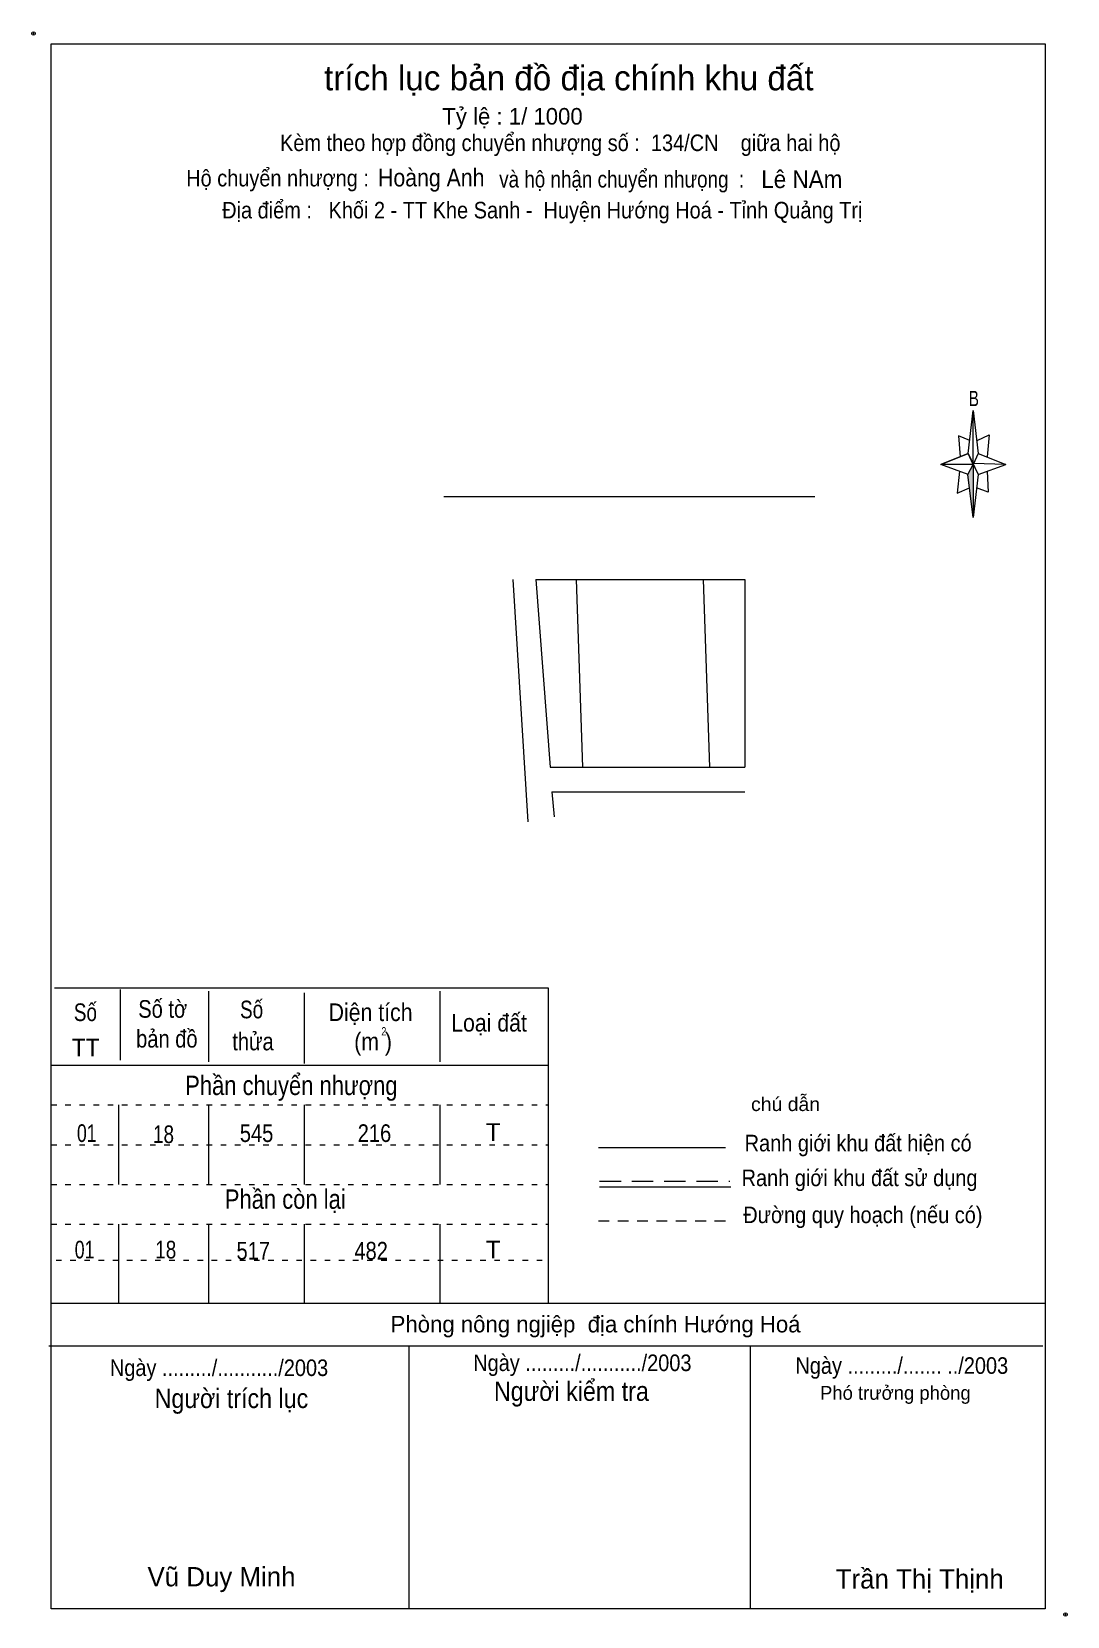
# Model space of a CAD drawing. Header units: centimetres. Extents: x 22.6 to 41.3, y 0.7 to 29.5.
import ezdxf
from ezdxf.enums import TextEntityAlignment as Align

# ---------------------------------------------------------------- set-up
doc = ezdxf.new("R2010")
doc.units = ezdxf.units.CM
doc.header["$LTSCALE"] = 0.13
doc.header["$PDMODE"] = 32
doc.header["$PDSIZE"] = 0.065
for name, pattern in [('DOTTED', [1.5, 0.3, -1.2]), ('MEDIUM_DASHED', [4.5, 3, -1.5]), ('SHORT_DASHED', [2.7, 1.5, -1.2])]:
    doc.linetypes.add(name, pattern=pattern)
doc.layers.add('1', color=7, linetype='Continuous', lineweight=13)
doc.layers.add('5', color=7, linetype='Continuous', lineweight=13)

msp = doc.modelspace()

# ---------------------------------------------------------------- hatches: boundary and pattern name
at = {"layer": '5'}
msp.add_hatch(color=256, dxfattribs=at).paths.add_polyline_path([(39.64, 21.61), (39.64, 20.65), (39.54, 21.43)])

# ---------------------------------------------------------------- linework, layer by layer
at = {"layer": '1'}
for p, q in [((30.05, 21.03), (36.77, 21.03)), ((31.3, 19.53), (31.57, 15.14)), ((31.72, 19.53), (35.5, 19.53)), ((31.72, 19.53), (31.98, 16.13)), ((32.45, 19.53), (32.56, 16.13)), ((34.75, 19.53), (34.86, 16.13)), ((35.5, 19.53), (35.5, 16.13)), ((31.98, 16.13), (35.5, 16.13)), ((32.01, 15.68), (32.05, 15.23)), ((32.01, 15.68), (35.5, 15.68))]:
    msp.add_line(p, q, dxfattribs=at)
at = {"layer": '5'}
for p, q in [((39.55, 21.81), (39.64, 22.59)), ((39.55, 21.43), (39.05, 21.61)), ((39.73, 21.81), (40.23, 21.61)), ((39.73, 21.43), (39.64, 20.65)), ((39.89, 21.49), (39.91, 21.11)), ((39.91, 21.11), (39.7, 21.19)), ((23, 12.13), (31.94, 12.13)), ((24.19, 12.1), (24.19, 10.82)), ((25.79, 12.07), (25.79, 10.79)), ((29.98, 12.07), (29.98, 10.79)), ((31.94, 12.13), (31.94, 6.42)), ((27.52, 12.04), (27.52, 10.76)), ((22.94, 10.73), (31.94, 10.73)), ((24.16, 10.01), (24.16, 8.57)), ((25.79, 10.01), (25.79, 8.57)), ((27.52, 10.01), (27.52, 8.57)), ((29.98, 10.01), (29.98, 8.57)), ((32.85, 9.24), (35.15, 9.24)), ((32.87, 8.53), (35.25, 8.53)), ((24.16, 7.85), (24.16, 6.42)), ((25.79, 7.85), (25.79, 6.42)), ((27.52, 7.85), (27.52, 6.42)), ((29.98, 7.85), (29.98, 6.42)), ((22.94, 6.42), (40.94, 6.42)), ((22.9, 5.65), (40.9, 5.65)), ((29.42, 5.65), (29.42, 0.88)), ((35.6, 5.65), (35.6, 0.88))]:
    msp.add_line(p, q, dxfattribs=at)
at = {"layer": '5', "linetype": 'DOTTED'}
for p, q in [((22.94, 10.01), (31.94, 10.01)), ((22.94, 9.29), (31.94, 9.29)), ((22.94, 9.29), (31.94, 9.29)), ((22.94, 8.57), (31.94, 8.57)), ((22.94, 8.57), (31.94, 8.57)), ((22.94, 7.85), (31.94, 7.85)), ((23.03, 7.2), (31.94, 7.2)), ((23.03, 7.2), (31.94, 7.2))]:
    msp.add_line(p, q, dxfattribs=at)
at = {"layer": '5', "linetype": 'MEDIUM_DASHED'}
msp.add_line((32.87, 8.63), (35.23, 8.63), dxfattribs=at)
at = {"layer": '5', "linetype": 'SHORT_DASHED'}
msp.add_line((32.85, 7.91), (35.23, 7.91), dxfattribs=at)
at = {"layer": '5'}
for points in [[(22.94, 29.23), (40.94, 29.23), (40.94, 0.88), (22.94, 0.88)], [(39.64, 22.59), (39.73, 21.81), (39.64, 21.61)], [(39.64, 21.61), (39.05, 21.61), (39.55, 21.81), (39.73, 21.43), (40.23, 21.61), (39.64, 21.63)], [(39.64, 21.61), (39.64, 20.65), (39.54, 21.43)]]:
    msp.add_lwpolyline(points, close=True, dxfattribs=at)
for points in [[(39.58, 22.05), (39.37, 22.13), (39.4, 21.75)], [(39.71, 22.05), (39.93, 22.15), (39.89, 21.75)], [(39.64, 21.61), (39.55, 21.81), (39.05, 21.61)], [(39.64, 21.61), (39.73, 21.43), (40.23, 21.61)], [(39.39, 21.49), (39.35, 21.09), (39.57, 21.19)]]:
    msp.add_lwpolyline(points, dxfattribs=at)
for p in [(22.62, 29.42), (41.31, 0.78)]:
    msp.add_point(p, dxfattribs=at)

# ---------------------------------------------------------------- texts
for s, height, p in [('trích lục bản đồ địa chính khu đất', 0.45, (32.315, 28.39)), ('Tỷ lệ : 1/ 1000', 0.3, (31.295, 27.77)), ('T', 0.32, (30.945, 9.36)), ('T', 0.32, (30.945, 7.23)), ('Phòng nông ngjiệp  địa chính Hướng Hoá ', 0.3, (32.855, 5.89)), ('Phó trưởng phòng ', 0.25, (38.275, 4.67)), ('Vũ Duy Minh', 0.35, (26.025, 1.29)), ('Trần Thị Thịnh', 0.35, (38.67, 1.25))]:
    msp.add_text(s, height=height, dxfattribs=at).set_placement(p, align=Align.CENTER)
for s, height, width, p in [('Kèm theo hợp đồng chuyển nhượng số :  134/CN    giữa hai hộ ', 0.3, 0.9, (32.21, 27.29)), ('Hộ chuyển nhượng :', 0.3, 0.9, (27.04, 26.65)), ('và hộ nhận chuyển nhưọng  : ', 0.3, 0.85, (33.32, 26.63)), ('Địa điểm :   Khối 2 - TT Khe Sanh -  Huyện Hướng Hoá - Tỉnh Quảng Trị ', 0.3, 0.9, (31.885, 26.07)), ('B', 0.276, 0.75, (39.65, 22.67)), ('Số', 0.32, 0.8, (23.56, 11.53)), ('Số tờ', 0.32, 0.85, (24.96, 11.59)), ('Số', 0.32, 0.8, (26.57, 11.58)), ('Diện tích', 0.32, 0.9, (28.725, 11.53)), ('Loại đất', 0.32, 0.9, (30.87, 11.34)), ('TT', 0.32, 0.95, (23.565, 10.89)), ('bản đồ', 0.32, 0.85, (25.035, 11.05)), ('thửa', 0.32, 0.85, (26.595, 11)), ('(m )', 0.32, 0.9, (28.77, 11)), ('2', 0.15, 0.8, (28.965, 11.27)), ('Phần chuyển nhượng ', 0.35, 0.85, (27.345, 10.19)), ('chú dẫn', 0.25, 1.05, (36.24, 9.9)), ('01', 0.32, 0.75, (23.585, 9.34)), ('18', 0.32, 0.8, (24.975, 9.32)), ('545', 0.32, 0.85, (26.66, 9.34)), ('216', 0.32, 0.85, (28.795, 9.34)), ('Ranh giới khu đất hiện có ', 0.3, 0.9, (37.605, 9.17)), ('Ranh giới khu đất sử dụng', 0.3, 0.9, (37.58, 8.54)), ('Phần còn lại ', 0.35, 0.85, (27.235, 8.13)), ('Đường quy hoạch (nếu có)', 0.3, 0.9, (37.64, 7.87)), ('01', 0.32, 0.75, (23.545, 7.23)), ('18', 0.32, 0.8, (25.015, 7.23)), ('517', 0.32, 0.85, (26.6, 7.21)), ('482', 0.32, 0.85, (28.735, 7.21)), ('Ngày ........./.........../2003', 0.3, 0.9, (32.56, 5.19)), ('Ngày ........./....... ../2003', 0.3, 0.9, (38.345, 5.14)), ('Ngày ........./.........../2003', 0.3, 0.9, (25.98, 5.1)), ('Người trích lục', 0.35, 0.9, (26.205, 4.52)), ('Người kiểm tra ', 0.35, 0.9, (32.42, 4.65))]:
    msp.add_text(s, height=height, dxfattribs=dict(at, width=width)).set_placement(p, align=Align.CENTER)
for s, width, p in [('Hoàng Anh', 0.9, (28.86, 26.65)), ('Lê NAm', 0.95, (35.8, 26.62))]:
    msp.add_text(s, height=0.32, dxfattribs=dict(at, width=width)).set_placement(p)

doc.saveas('drawing.dxf')
